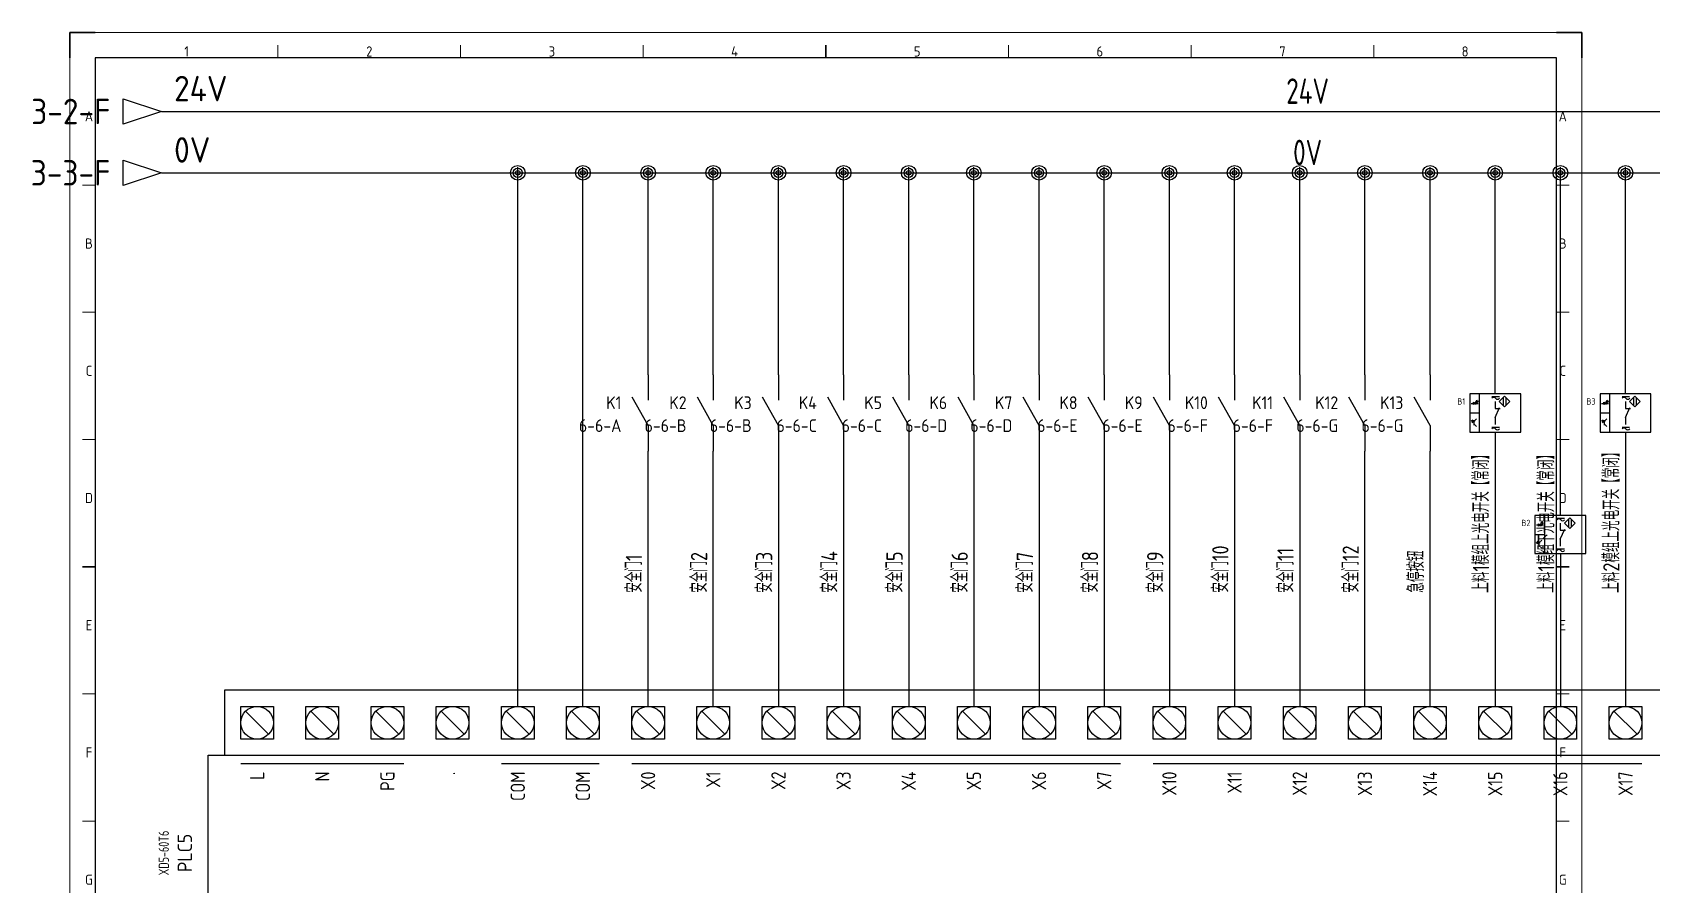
# Model space of a CAD drawing. Header units: millimetres. Extents: x 2022 to 2659, y 1263 to 1597.
# Drawn here: x 2021.9 to 2340, y 1430 to 1597.4 of the extents above; entities that cross this region are included whole.
import ezdxf
from ezdxf.enums import TextEntityAlignment as Align

# ---------------------------------------------------------------- set-up
doc = ezdxf.new("R2010")
doc.units = ezdxf.units.MM
for name, color, linetype in [('AE_BOR', 1, 'Continuous'), ('DESC', 150, 'Continuous'), ('SYMS', 7, 'Continuous'), ('TAGS', 150, 'Continuous'), ('TERMS', 123, 'Continuous'), ('WIRENO', 72, 'Continuous'), ('WIREREF_DEST', 52, 'Continuous'), ('WIRES', 7, 'Continuous'), ('XREF', 7, 'Continuous'), ('XREFCHILD', 134, 'Continuous')]:
    doc.layers.add(name, color=color, linetype=linetype)
doc.styles.add('ACGBTS', font='ISOCP.SHX')
doc.styles.add('WD_IEC', font='ISOCP2.shx', dxfattribs={"height": 4, "bigfont": 'gbcbig.shx'})

# ---------------------------------------------------------------- blocks, each defined once
blk = doc.blocks.new('Border')
for p, q in [((584, 410), (10, 410)), ((10, 410), (10, 10)), ((584, 10), (584, 410)), ((10, 10), (584, 10))]:
    blk.add_line(p, q)
at = {"layer": 'AE_BOR', "color": 1, "lineweight": 30}
for p, q in [((10, 420), (0, 420)), ((0, 420), (0, 410)), ((594, 420), (584, 420)), ((594, 410), (594, 420)), ((297, 410), (297, 415)), ((5, 210), (10, 210)), ((584, 210), (589, 210)), ((0, 0), (0, 10)), ((297, 5), (297, 10)), ((594, 0), (594, 10)), ((0, 0), (10, 0)), ((594, 0), (584, 0))]:
    blk.add_line(p, q, dxfattribs=at)
at = {"layer": 'AE_BOR', "color": 1, "lineweight": 15}
for p, q in [((0, 420), (594, 420)), ((0, 0), (0, 420)), ((594, 420), (594, 0)), ((81.75, 410), (81.75, 415)), ((153.5, 410), (153.5, 415)), ((225.25, 410), (225.25, 415)), ((368.75, 410), (368.75, 415)), ((440.5, 410), (440.5, 415)), ((512.25, 410), (512.25, 415)), ((10, 360), (5, 360)), ((589, 360), (584, 360)), ((10, 310), (5, 310)), ((589, 310), (584, 310)), ((10, 260), (5, 260)), ((589, 260), (584, 260)), ((10, 160), (5, 160)), ((589, 160), (584, 160)), ((10, 110), (5, 110)), ((589, 110), (584, 110)), ((10, 60), (5, 60)), ((589, 60), (584, 60)), ((81.75, 5), (81.75, 10)), ((153.5, 5), (153.5, 10)), ((225.25, 5), (225.25, 10)), ((368.75, 5), (368.75, 10)), ((440.5, 5), (440.5, 10)), ((512.25, 5), (512.25, 10)), ((594, 0), (0, 0))]:
    blk.add_line(p, q, dxfattribs=at)
at = {"layer": 'AE_BOR', "color": 1, "lineweight": 15, "style": 'ACGBTS'}
for s, p in [('1', (45.875, 412.5)), ('2', (117.625, 412.5)), ('3', (189.375, 412.5)), ('4', (261.125, 412.5)), ('5', (332.875, 412.5)), ('6', (404.625, 412.5)), ('7', (476.375, 412.5)), ('8', (548.125, 412.5)), ('A', (7.5, 387)), ('A', (586.5, 387)), ('B', (7.5, 337)), ('B', (586.5, 337)), ('C', (7.5, 287)), ('C', (586.5, 287)), ('D', (7.5, 237)), ('D', (586.5, 237)), ('E', (7.5, 187)), ('E', (586.5, 187)), ('F', (7.5, 137)), ('F', (586.5, 137)), ('G', (7.5, 87)), ('G', (586.5, 87)), ('H', (7.5, 37)), ('H', (586.5, 37)), ('1', (45.875, 7.5)), ('2', (117.625, 7.5)), ('3', (189.375, 7.5)), ('4', (261.125, 7.5)), ('5', (332.875, 7.5)), ('6', (404.625, 7.5)), ('7', (476.375, 7.5)), ('8', (548.125, 7.5))]:
    blk.add_text(s, height=4, dxfattribs=at).set_placement(p, align=Align.MIDDLE)
blk = doc.blocks.new('HA1D3')
blk.add_lwpolyline([(0, 0), (-3.75, -1.25), (-3.75, 1.25)], close=True)
at = {"style": 'WD_IEC'}
for tag, p, height, flags in [('WIRENO', (1.25, 1), 2.5, 8), ('X1TERM01', (0, 0), 0.32, 1)]:
    blk.add_attdef(tag, p, '', height=height, dxfattribs=dict(at, flags=flags))
at = {"style": 'WD_IEC', "flags": 1}
blk.add_attdef('SIGCODE', text='', height=1, dxfattribs=at).set_placement((-2.5, 1.8), align=Align.RIGHT)
at = {"style": 'WD_IEC'}
blk.add_attdef('XREF', text='', height=2.5, dxfattribs=at).set_placement((-5, 0), align=Align.MIDDLE_RIGHT)
blk.add_attdef('DESC1', text='', height=2.5, dxfattribs=at).set_placement((1.25, -1), align=Align.TOP_LEFT)
blk = doc.blocks.new('WD_WNH')
at = {"linetype": 'Continuous', "style": 'WD_IEC', "width": 0.8}
blk.add_attdef('WIRENO', text='', height=2.5, dxfattribs=at).set_placement((0, 0.75), align=Align.CENTER)
at = {"style": 'WD_IEC', "flags": 1}
for tag, p in [('W08USER', (0, 0.375)), ('W04USER', (0, 0.875)), ('W05USER', (0, 0.75)), ('W09USER', (0, 0.25)), ('W03USER', (0, 1)), ('W06USER', (0, 0.625)), ('W07USER', (0, 0.5)), ('W02USER', (0, 1.125)), ('W01USER', (0, 1.25)), ('W10USER', (0, 0.125))]:
    blk.add_attdef(tag, text='', height=0.08, dxfattribs=at).set_placement(p, align=Align.CENTER)
blk = doc.blocks.new('WDDOT')
for radius in [0.72, 0.449, 0.223]:
    blk.add_circle((0, 0), radius)
blk = doc.blocks.new('VCR21')
for p, q in [((0, 7.5), (0, 2.5)), ((0, -2.5), (-3.125, 3.125)), ((0, -2.5), (0, -7.5))]:
    blk.add_line(p, q)
at = {"style": 'WD_IEC'}
for tag, p in [('INST', (-5.25, 7.75)), ('LOC', (-5.25, 4.25)), ('TAG2', (-5.25, 0.75)), ('XREF', (-5.25, -3.75)), ('DESC1', (-5.25, -7.6)), ('DESC2', (-5.25, -11.1)), ('DESC3', (-5.25, -14.6))]:
    blk.add_attdef(tag, text='', height=2.5, dxfattribs=at).set_placement(p, align=Align.RIGHT)
blk.add_attdef('TERM01', text='', height=2, rotation=90, dxfattribs=at).set_placement((-1, 7.5), align=Align.RIGHT)
at = {"style": 'WD_IEC', "flags": 1}
for tag, p, height in [('X2TERM01', (0, 7.5), 0.32), ('X4LINK', (-2, 0), 0.32), ('X1LINK', (-0.5, 0), 0.32), ('CONTACT', (4, -3.5), 1), ('FAMILY', (4, -5), 1), ('COMMON', (5.25, -4.75), 1), ('X8TERM02', (0, -7.5), 0.32)]:
    blk.add_attdef(tag, p, '', height=height, dxfattribs=at)
at = {"style": 'WD_IEC'}
blk.add_attdef('TERM02', (-1, -7.5), '', height=2, rotation=90, dxfattribs=at)
blk = doc.blocks.new('VPE12B22')
for p, q in [((10, 7.5), (-10, 7.5)), ((-10, 7.5), (-10, -7.5)), ((-6.25, 7.5), (-6.25, -7.5)), ((-1.31, 6.44), (1.62, 6.44)), ((0, 7.5), (0, 12.5)), ((10, -7.5), (10, 7.5)), ((-10, 0), (-6.25, 0)), ((-9.44, 3.72), (-6.74, 3.72)), ((-8.54, 4.17), (-7.64, 3.72)), ((-8.54, 3.26), (-8.54, 4.17)), ((-7.64, 3.72), (-8.54, 3.26)), ((-7.42, 4.61), (-7.75, 4.27)), ((-7.64, 3.26), (-7.64, 4.17)), ((-7.08, 4.94), (-7.53, 4.72)), ((-7.53, 4.72), (-7.31, 4.5)), ((-7.08, 4.27), (-7.42, 3.94)), ((-7.31, 4.5), (-7.08, 4.94)), ((-6.75, 4.61), (-7.19, 4.38)), ((-7.19, 4.38), (-6.97, 4.16)), ((-6.97, 4.16), (-6.75, 4.61)), ((-0.02, 4.44), (-0.02, 1.69)), ((-0.02, -1.81), (1.73, 2.13)), ((-0.02, 1.69), (1.99, 1.69)), ((3.16, 6), (3.16, 2.87)), ((4.21, 6), (4.21, 2.87)), ((-9.07, -3.37), (-9.41, -3.03)), ((-8.96, -3.26), (-9.19, -3.48)), ((-9.19, -3.48), (-8.74, -3.7)), ((-8.74, -3.03), (-9.07, -2.7)), ((-8.74, -3.7), (-8.96, -3.26)), ((-8.63, -2.92), (-8.85, -3.14)), ((-8.85, -3.14), (-8.4, -3.37)), ((-8.4, -3.37), (-8.63, -2.92)), ((-8.41, -3.36), (-7.31, -2.27)), ((-8.41, -2.8), (-8.41, -4.77)), ((-8.18, -2.92), (-8.41, -3.36)), ((-8.41, -3.36), (-7.96, -3.14)), ((-8.41, -4.29), (-7.31, -5.38)), ((-1.31, -5.6), (1.62, -5.6)), ((-0.02, -1.81), (-0.02, -4.58)), ((-10, -7.5), (10, -7.5)), ((0, -7.5), (0, -12.5))]:
    blk.add_line(p, q)
blk.add_lwpolyline([(3.69, 6.53), (5.77, 4.44), (3.69, 2.35), (1.6, 4.44)], close=True)
for centre, start, end in [((-0.58, 5.19), 36.8699, 143.1301), ((0.89, 6.29), 216.8699, 323.1301), ((-0.58, -6.85), 36.8699, 143.1301), ((0.89, -5.74), 216.8699, 323.1301)]:
    blk.add_arc(centre, 0.923, start, end)
for points in [[(-7.53, 4.72), (-7.31, 4.5), (-7.08, 4.94)], [(-7.19, 4.38), (-6.97, 4.16), (-6.75, 4.61)], [(-8.96, -3.26), (-9.19, -3.48), (-8.74, -3.7)], [(-8.63, -2.92), (-8.85, -3.14), (-8.4, -3.37)], [(-7.96, -3.14), (-8.18, -2.92), (-8.41, -3.36)]]:
    blk.add_solid(points)
at = {"style": 'WD_IEC'}
for tag, height, p in [('INST', 2.7, (-11.75, 12.01)), ('LOC', 2.7, (-11.75, 8.01)), ('XREF', 2.5, (-11.75, -1.34)), ('TAG1', 2.5, (-11.75, 3.26)), ('DESC1', 2.7, (-11.75, -5.19)), ('DESC3', 2.7, (-11.75, -13.19)), ('DESC2', 2.7, (-11.75, -9.19))]:
    blk.add_attdef(tag, text='', height=height, dxfattribs=at).set_placement(p, align=Align.RIGHT)
at = {"style": 'WD_IEC', "flags": 1}
for tag, p, height in [('X2TERM01', (0, 12.5), 0.32), ('MFG', (10.82, 6.13), 1.5), ('X4LINK', (-10, 0), 0.32), ('X1LINK', (10, 0), 0.32), ('CAT', (10.82, 3.63), 1.5), ('ASSYCODE', (11, -4.57), 1), ('FAMILY', (11, -6.07), 1), ('X8TERM02', (0, -12.5), 0.32), ('CATDESC', (11, -7.57), 1)]:
    blk.add_attdef(tag, p, '', height=height, dxfattribs=at)
at = {"style": 'WD_IEC'}
blk.add_attdef('TERM01', text='', height=2, rotation=90, dxfattribs=at).set_placement((-1, 12.23), align=Align.RIGHT)
blk.add_attdef('TERM02', (-1, -12.96), '', height=2, rotation=90, dxfattribs=at)
blk = doc.blocks.new('PLCIO_XINJIE60T6')
for p, q in [((-344.22, 36.6), (-344.22, 20.6)), ((334.08, 36.6), (-344.22, 36.6)), ((-340.22, 24.6), (-340.22, 32.6)), ((-340.22, 32.6), (-332.22, 32.6)), ((-332.22, 32.6), (-332.22, 24.6)), ((-324.22, 24.6), (-324.22, 32.6)), ((-324.22, 32.6), (-316.22, 32.6)), ((-316.22, 32.6), (-316.22, 24.6)), ((-308.22, 24.6), (-308.22, 32.6)), ((-308.22, 32.6), (-300.22, 32.6)), ((-300.22, 32.6), (-300.22, 24.6)), ((-292.22, 24.6), (-292.22, 32.6)), ((-292.22, 24.6), (-292.22, 32.6)), ((-292.22, 32.6), (-284.22, 32.6)), ((-292.22, 32.6), (-284.22, 32.6)), ((-284.22, 32.6), (-284.22, 24.6)), ((-284.22, 32.6), (-284.22, 24.6)), ((-276.22, 24.6), (-276.22, 32.6)), ((-276.22, 32.6), (-268.22, 32.6)), ((-268.22, 32.6), (-268.22, 24.6)), ((-260.22, 24.6), (-260.22, 32.6)), ((-260.22, 32.6), (-252.22, 32.6)), ((-252.22, 32.6), (-252.22, 24.6)), ((-244.22, 24.6), (-244.22, 32.6)), ((-244.22, 32.6), (-236.22, 32.6)), ((-236.22, 32.6), (-236.22, 24.6)), ((-228.22, 24.6), (-228.22, 32.6)), ((-228.22, 32.6), (-220.22, 32.6)), ((-220.22, 32.6), (-220.22, 24.6)), ((-212.22, 24.6), (-212.22, 32.6)), ((-212.22, 32.6), (-204.22, 32.6)), ((-204.22, 32.6), (-204.22, 24.6)), ((-196.22, 24.6), (-196.22, 32.6)), ((-196.22, 32.6), (-188.22, 32.6)), ((-188.22, 32.6), (-188.22, 24.6)), ((-180.22, 24.6), (-180.22, 32.6)), ((-180.22, 32.6), (-172.22, 32.6)), ((-172.22, 32.6), (-172.22, 24.6)), ((-164.22, 24.6), (-164.22, 32.6)), ((-164.22, 32.6), (-156.22, 32.6)), ((-156.22, 32.6), (-156.22, 24.6)), ((-148.22, 24.6), (-148.22, 32.6)), ((-148.22, 32.6), (-140.22, 32.6)), ((-140.22, 32.6), (-140.22, 24.6)), ((-132.22, 24.6), (-132.22, 32.6)), ((-132.22, 32.6), (-124.22, 32.6)), ((-124.22, 32.6), (-124.22, 24.6)), ((-116.22, 24.6), (-116.22, 32.6)), ((-116.22, 32.6), (-108.22, 32.6)), ((-108.22, 32.6), (-108.22, 24.6)), ((-100.22, 24.6), (-100.22, 32.6)), ((-100.22, 32.6), (-92.22, 32.6)), ((-92.22, 32.6), (-92.22, 24.6)), ((-84.22, 24.6), (-84.22, 32.6)), ((-84.22, 32.6), (-76.22, 32.6)), ((-76.22, 32.6), (-76.22, 24.6)), ((-68.22, 24.6), (-68.22, 32.6)), ((-68.22, 32.6), (-60.22, 32.6)), ((-60.22, 32.6), (-60.22, 24.6)), ((-52.22, 24.6), (-52.22, 32.6)), ((-52.22, 32.6), (-44.22, 32.6)), ((-44.22, 32.6), (-44.22, 24.6)), ((-36.22, 24.6), (-36.22, 32.6)), ((-36.22, 32.6), (-28.22, 32.6)), ((-28.22, 32.6), (-28.22, 24.6)), ((-20.22, 24.6), (-20.22, 32.6)), ((-20.22, 32.6), (-12.22, 32.6)), ((-12.22, 32.6), (-12.22, 24.6)), ((-4.22, 24.6), (-4.22, 32.6)), ((-4.22, 32.6), (3.78, 32.6)), ((3.78, 32.6), (3.78, 24.6)), ((-339.05, 31.43), (-333.39, 25.77)), ((-323.05, 31.43), (-317.39, 25.77)), ((-307.05, 31.43), (-301.39, 25.77)), ((-291.05, 31.43), (-285.39, 25.77)), ((-275.05, 31.43), (-269.39, 25.77)), ((-259.05, 31.43), (-253.39, 25.77)), ((-243.05, 31.43), (-237.39, 25.77)), ((-227.05, 31.43), (-221.39, 25.77)), ((-211.05, 31.43), (-205.39, 25.77)), ((-195.05, 31.43), (-189.39, 25.77)), ((-179.05, 31.43), (-173.39, 25.77)), ((-163.05, 31.43), (-157.39, 25.77)), ((-147.05, 31.43), (-141.39, 25.77)), ((-131.05, 31.43), (-125.39, 25.77)), ((-115.05, 31.43), (-109.39, 25.77)), ((-99.05, 31.43), (-93.39, 25.77)), ((-83.05, 31.43), (-77.39, 25.77)), ((-67.05, 31.43), (-61.39, 25.77)), ((-51.05, 31.43), (-45.39, 25.77)), ((-35.05, 31.43), (-29.39, 25.77)), ((-19.05, 31.43), (-13.39, 25.77)), ((-3.05, 31.43), (2.61, 25.77)), ((-332.22, 24.6), (-340.22, 24.6)), ((-316.22, 24.6), (-324.22, 24.6)), ((-300.22, 24.6), (-308.22, 24.6)), ((-284.22, 24.6), (-292.22, 24.6)), ((-284.22, 24.6), (-292.22, 24.6)), ((-268.22, 24.6), (-276.22, 24.6)), ((-252.22, 24.6), (-260.22, 24.6)), ((-236.22, 24.6), (-244.22, 24.6)), ((-220.22, 24.6), (-228.22, 24.6)), ((-204.22, 24.6), (-212.22, 24.6)), ((-188.22, 24.6), (-196.22, 24.6)), ((-172.22, 24.6), (-180.22, 24.6)), ((-156.22, 24.6), (-164.22, 24.6)), ((-140.22, 24.6), (-148.22, 24.6)), ((-124.22, 24.6), (-132.22, 24.6)), ((-108.22, 24.6), (-116.22, 24.6)), ((-92.22, 24.6), (-100.22, 24.6)), ((-76.22, 24.6), (-84.22, 24.6)), ((-60.22, 24.6), (-68.22, 24.6)), ((-44.22, 24.6), (-52.22, 24.6)), ((-28.22, 24.6), (-36.22, 24.6)), ((-12.22, 24.6), (-20.22, 24.6)), ((3.78, 24.6), (-4.22, 24.6)), ((-348.22, -27.4), (-348.22, 20.6)), ((-348.22, 20.6), (338.08, 20.6)), ((-340.22, 18.6), (-300.22, 18.6)), ((-276.22, 18.6), (-252.22, 18.6)), ((-244.22, 18.6), (-124.22, 18.6)), ((-116.22, 18.6), (3.78, 18.6)), ((-112.22, 18.6), (-80.22, 18.6))]:
    blk.add_line(p, q)
for centre in [(-336.22, 28.6), (-320.22, 28.6), (-304.22, 28.6), (-288.22, 28.6), (-272.22, 28.6), (-256.22, 28.6), (-240.22, 28.6), (-224.22, 28.6), (-208.22, 28.6), (-192.22, 28.6), (-176.22, 28.6), (-160.22, 28.6), (-144.22, 28.6), (-128.22, 28.6), (-112.22, 28.6), (-96.22, 28.6), (-80.22, 28.6), (-64.22, 28.6), (-48.22, 28.6), (-32.22, 28.6), (-16.22, 28.6), (-0.22, 28.6)]:
    blk.add_circle(centre, 4)
at = {"style": 'WD_IEC'}
for tag, p, width in [('DESCA47', (-241.71, 60.53), 0.9), ('DESCB47', (-234.72, 60.53), 0.9), ('DESCA48', (-225.71, 60.53), 0.9), ('DESCB48', (-218.72, 60.53), 0.9), ('DESCA49', (-209.71, 60.53), 0.9), ('DESCB49', (-202.72, 60.53), 0.9), ('DESCA50', (-193.71, 60.53), 0.9), ('DESCB50', (-186.72, 60.53), 0.9), ('DESCA51', (-177.71, 60.53), 0.9), ('DESCB51', (-170.72, 60.53), 0.9), ('DESCA52', (-161.71, 60.53), 0.9), ('DESCB52', (-154.72, 60.53), 0.9), ('DESCA53', (-145.71, 60.53), 0.9), ('DESCB53', (-138.72, 60.53), 0.9), ('DESCA54', (-129.71, 60.53), 0.9), ('DESCB54', (-122.72, 60.53), 0.9), ('DESCA55', (-113.71, 60.53), 0.9), ('DESCB55', (-106.72, 60.53), 0.9), ('DESCA56', (-97.71, 60.53), 0.9), ('DESCB56', (-90.72, 60.53), 0.9), ('DESCA57', (-81.71, 60.53), 0.9), ('DESCB57', (-74.72, 60.53), 0.9), ('DESCA58', (-65.71, 60.53), 0.9), ('DESCB58', (-58.72, 60.53), 0.9), ('DESCA59', (-49.71, 60.53), 0.9), ('DESCB59', (-42.72, 60.53), 0.9), ('DESCA60', (-33.71, 60.53), 0.9), ('DESCB60', (-26.72, 60.53), 0.9), ('DESCA61', (-17.71, 60.53), 0.9), ('DESCB61', (-10.72, 60.53), 0.9), ('DESCA62', (-1.71, 60.53), 0.9), ('DESCB62', (5.28, 60.53), 0.9), ('DESCA63', (14.29, 60.53), 0.9), ('DESCB63', (21.28, 60.53), 0.9), ('DESCA64', (30.29, 60.53), 0.9), ('DESCB64', (37.28, 60.53), 0.9), ('DESCA65', (46.29, 60.53), 0.9), ('DESCB65', (53.28, 60.53), 0.9), ('DESCA66', (62.29, 60.53), 0.9), ('DESCB66', (69.28, 60.53), 0.9), ('DESCA67', (78.29, 60.53), 0.9), ('DESCB67', (85.28, 60.53), 0.9), ('DESCA68', (94.29, 60.53), 0.9), ('DESCB68', (101.28, 60.53), 0.9), ('DESCA69', (110.29, 60.53), 0.9), ('DESCB69', (117.28, 60.53), 0.9), ('DESCA70', (126.29, 60.53), 0.9), ('DESCB70', (133.28, 60.53), 0.9), ('DESCA71', (142.29, 60.53), 0.9), ('DESCB71', (149.28, 60.53), 0.9), ('DESCA72', (158.29, 60.53), 0.9), ('DESCB72', (165.28, 60.53), 0.9), ('DESCA73', (174.29, 60.53), 0.9), ('DESCB73', (181.28, 60.53), 0.9), ('DESCA74', (190.29, 60.53), 0.9), ('DESCB74', (197.28, 60.53), 0.9), ('DESCA75', (206.29, 60.53), 0.9), ('DESCB75', (213.28, 60.53), 0.9), ('DESCA76', (222.29, 60.53), 0.9), ('DESCB76', (229.28, 60.53), 0.9), ('DESCA77', (238.29, 60.53), 0.9), ('DESCB77', (245.28, 60.53), 0.9), ('DESCA78', (254.29, 60.53), 0.9), ('DESCB78', (261.28, 60.53), 0.9), ('DESCA79', (270.29, 60.53), 0.9), ('DESCB79', (277.28, 60.53), 0.9), ('DESCA80', (286.29, 60.53), 0.9), ('DESCB80', (293.28, 60.53), 0.9), ('DESCA81', (302.29, 60.53), 0.9), ('DESCB81', (309.28, 60.53), 0.9), ('DESCA82', (318.29, 60.53), 0.9), ('DESCB82', (325.28, 60.53), 0.9), ('WDTAGALT', (-386.22, -15.4), 0.8)]:
    blk.add_attdef(tag, p, '', height=4, rotation=90, dxfattribs=dict(at, width=width))
at = {"style": 'WD_IEC', "width": 0.9}
for tag, p in [('TERM41', (-334.22, 33.83)), ('TERM42', (-318.22, 33.83)), ('TERM43', (-302.22, 33.83)), ('TERM44', (-286.22, 33.83)), ('TERM45', (-270.22, 33.83)), ('TERM46', (-254.22, 33.83)), ('TERM47', (-238.22, 33.83)), ('TERM48', (-222.22, 33.83)), ('TERM49', (-206.22, 33.83)), ('TERM50', (-190.22, 33.83)), ('TERM51', (-174.22, 33.83)), ('TERM52', (-158.22, 33.83)), ('TERM53', (-142.22, 33.83)), ('TERM54', (-126.22, 33.83)), ('TERM55', (-110.22, 33.83)), ('TERM56', (-94.22, 33.83)), ('TERM57', (-78.22, 33.83)), ('TERM58', (-62.22, 33.83)), ('TERM59', (-46.22, 33.83)), ('TERM60', (-30.22, 33.83)), ('TERM61', (-14.22, 33.83)), ('TERM62', (1.78, 33.83)), ('TERM63', (17.78, 33.83)), ('TERM64', (33.78, 33.83)), ('TERM65', (49.78, 33.83)), ('TERM66', (65.78, 33.83)), ('TERM67', (81.78, 33.83)), ('TERM68', (97.78, 33.83)), ('TERM69', (113.78, 33.83)), ('TERM70', (129.78, 33.83)), ('TERM71', (145.78, 33.83)), ('TERM72', (161.78, 33.83)), ('TERM73', (177.78, 33.83)), ('TERM74', (193.78, 33.83)), ('TERM75', (209.78, 33.83)), ('TERM76', (225.78, 33.83)), ('TERM77', (241.78, 33.83)), ('TERM78', (257.78, 33.83)), ('TERM79', (273.78, 33.83)), ('TERM80', (289.78, 33.83)), ('TERM81', (305.78, 33.83)), ('TERM82', (321.78, 33.83))]:
    blk.add_attdef(tag, text='', height=2.5, rotation=90, dxfattribs=at).set_placement(p, align=Align.TOP_LEFT)
at = {"style": 'WD_IEC', "flags": 1}
for tag, p in [('X2TERM41', (-336.22, 32.6)), ('X2TERM42', (-320.22, 32.6)), ('X2TERM43', (-304.22, 32.6)), ('X2TERM44', (-288.22, 32.6)), ('X2TERM45', (-272.22, 32.6)), ('X2TERM46', (-256.22, 32.6)), ('X2TERM47', (-240.22, 32.6)), ('X2TERM48', (-224.22, 32.6)), ('X2TERM49', (-208.22, 32.6)), ('X2TERM50', (-192.22, 32.6)), ('X2TERM51', (-176.22, 32.6)), ('X2TERM52', (-160.22, 32.6)), ('X2TERM53', (-144.22, 32.6)), ('X2TERM54', (-128.22, 32.6)), ('X2TERM55', (-112.22, 32.6)), ('X2TERM56', (-96.22, 32.6)), ('X2TERM57', (-80.22, 32.6)), ('X2TERM58', (-64.22, 32.6)), ('X2TERM59', (-48.22, 32.6)), ('X2TERM60', (-32.22, 32.6)), ('X2TERM61', (-16.22, 32.6)), ('X2TERM62', (-0.22, 32.6)), ('X2TERM63', (15.78, 32.6)), ('X2TERM64', (31.78, 32.6)), ('X2TERM65', (47.78, 32.6)), ('X2TERM66', (63.78, 32.6)), ('X2TERM67', (79.78, 32.6)), ('X2TERM68', (95.78, 32.6)), ('X2TERM69', (111.78, 32.6)), ('X2TERM70', (127.78, 32.6)), ('X2TERM71', (143.78, 32.6)), ('X2TERM72', (159.78, 32.6)), ('X2TERM73', (175.78, 32.6)), ('X2TERM74', (191.78, 32.6)), ('X2TERM75', (207.78, 32.6)), ('X2TERM76', (223.78, 32.6)), ('X2TERM77', (239.78, 32.6)), ('X2TERM78', (255.78, 32.6)), ('X2TERM79', (271.78, 32.6)), ('X2TERM80', (287.78, 32.6)), ('X2TERM81', (303.78, 32.6)), ('X2TERM82', (319.78, 32.6)), ('X8TERM01', (-336.22, -39.4)), ('X8TERM02', (-320.22, -39.4)), ('X8TERM03', (-304.22, -39.4)), ('X8TERM04', (-288.22, -39.4)), ('X8TERM05', (-272.22, -39.4)), ('X8TERM06', (-256.22, -39.4)), ('X8TERM07', (-240.22, -39.4)), ('X8TERM08', (-224.22, -39.4)), ('X8TERM09', (-208.22, -39.4)), ('X8TERM10', (-192.22, -39.4)), ('X8TERM11', (-176.22, -39.4)), ('X8TERM12', (-160.22, -39.4)), ('X8TERM13', (-144.22, -39.4)), ('X8TERM14', (-128.22, -39.4)), ('X8TERM15', (-112.22, -39.4)), ('X8TERM16', (-96.22, -39.4)), ('X8TERM17', (-80.22, -39.4)), ('X8TERM18', (-64.22, -39.4)), ('X8TERM19', (-48.22, -39.4)), ('X8TERM20', (-32.22, -39.4)), ('X8TERM21', (-16.22, -39.4)), ('X8TERM22', (-0.22, -39.4)), ('X8TERM23', (15.78, -39.4)), ('X8TERM24', (31.78, -39.4)), ('X8TERM25', (47.78, -39.4)), ('X8TERM26', (63.78, -39.4)), ('X8TERM27', (79.78, -39.4)), ('X8TERM28', (95.78, -39.4)), ('X8TERM29', (111.78, -39.4)), ('X8TERM30', (127.78, -39.4)), ('X8TERM31', (143.78, -39.4)), ('X8TERM32', (159.78, -39.4)), ('X8TERM33', (175.78, -39.4)), ('X8TERM34', (191.78, -39.4)), ('X8TERM35', (207.78, -39.4)), ('X8TERM36', (223.78, -39.4)), ('X8TERM37', (239.78, -39.4)), ('X8TERM38', (255.78, -39.4)), ('X8TERM39', (271.78, -39.4)), ('X8TERM40', (287.78, -39.4)), ('X8TERM41', (303.78, -39.4)), ('X8TERM42', (319.78, -39.4))]:
    blk.add_attdef(tag, p, '', height=0.35, rotation=90, dxfattribs=at)
at = {"style": 'WD_IEC', "width": 0.9}
for tag, p in [('TERMDESC41', (-336.22, 16.6)), ('TERMDESC42', (-320.22, 16.6)), ('TERMDESC43', (-304.22, 16.6)), ('TERMDESC44', (-288.22, 16.6)), ('TERMDESC45', (-272.22, 16.6)), ('TERMDESC46', (-256.22, 16.6)), ('TAGA47', (-240.22, 16.6)), ('TAGA48', (-224.22, 16.6)), ('TAGA49', (-208.22, 16.6)), ('TAGA50', (-192.22, 16.6)), ('TAGA51', (-176.22, 16.6)), ('TAGA52', (-160.22, 16.6)), ('TAGA53', (-144.22, 16.6)), ('TAGA54', (-128.22, 16.6)), ('TAGA55', (-112.22, 16.6)), ('TAGA56', (-96.22, 16.6)), ('TAGA57', (-80.22, 16.6)), ('TAGA58', (-64.22, 16.6)), ('TAGA59', (-48.22, 16.6)), ('TAGA60', (-32.22, 16.6)), ('TAGA61', (-16.22, 16.6)), ('TAGA62', (-0.22, 16.6)), ('TAGA63', (15.78, 16.6)), ('TAGA64', (31.78, 16.6)), ('TAGA65', (47.78, 16.6)), ('TAGA66', (63.78, 16.6)), ('TAGA67', (79.78, 16.6)), ('TAGA68', (95.78, 16.6)), ('TAGA69', (111.78, 16.6)), ('TAGA70', (127.78, 16.6)), ('TAGA71', (143.78, 16.6)), ('TAGA72', (159.78, 16.6)), ('TAGA73', (175.78, 16.6)), ('TAGA74', (191.78, 16.6)), ('TAGA75', (207.78, 16.6)), ('TAGA76', (223.78, 16.6)), ('TAGA77', (239.78, 16.6)), ('TAGA78', (255.78, 16.6)), ('TAGA79', (271.78, 16.6)), ('TAGA80', (287.78, 16.6)), ('TAGA81', (303.78, 16.6)), ('TAGA82', (319.78, 16.6))]:
    blk.add_attdef(tag, text='', height=3.5, rotation=90, dxfattribs=at).set_placement(p, align=Align.MIDDLE_RIGHT)
at = {"linetype": 'Continuous', "style": 'WD_IEC', "flags": 9}
for tag, p in [('ASSYCODE', (-375.21, 3.96)), ('FAMILY', (-374.43, 3.99))]:
    blk.add_attdef(tag, text='', height=0.32, rotation=90, dxfattribs=at).set_placement(p, align=Align.CENTER)
at = {"style": 'WD_IEC'}
for tag, p in [('LINE1', (-366.93, -3.4)), ('LINE2', (-361.93, -3.4)), ('TAG1', (-352.22, -3.4))]:
    blk.add_attdef(tag, text='', height=3.5, rotation=90, dxfattribs=at).set_placement(p, align=Align.CENTER)
for tag, width, p in [('INST', 0.8, (-382.38, -3.4)), ('LOC', 0.8, (-378.94, -3.4)), ('MFG', 0.8, (-374.93, -3.4)), ('CAT', 0.9, (-371.43, -3.4)), ('DESC', 0.8, (-357.88, -3.4))]:
    blk.add_attdef(tag, text='', height=2.5, rotation=90, dxfattribs=dict(at, width=width)).set_placement(p, align=Align.CENTER)
at = {"style": 'WD_IEC', "width": 0.9}
for tag, p in [('TERMDESC01', (-336.22, -22.84)), ('TERMDESC02', (-320.22, -22.84)), ('TERMDESC03', (-304.22, -22.84)), ('TERMDESC04', (-288.22, -22.84)), ('TERMDESC05', (-272.22, -22.84)), ('TERMDESC06', (-256.22, -22.84)), ('TERMDESC07', (-240.22, -22.84)), ('TERMDESC08', (-224.22, -22.84)), ('TERMDESC09', (-208.22, -22.84)), ('TERMDESC11', (-176.22, -22.84)), ('TERMDESC13', (-144.22, -22.84)), ('TERMDESC15', (-112.22, -22.84)), ('TERMDESC17', (-80.22, -22.84)), ('TERMDESC20', (-32.22, -22.84)), ('TERMDESC23', (15.78, -22.84)), ('TERMDESC28', (95.78, -22.84)), ('TERMDESC33', (175.78, -22.84)), ('TERMDESC38', (255.78, -22.84)), ('TAGA10', (-192.22, -22.84)), ('TAGA12', (-160.22, -22.84)), ('TAGA14', (-128.22, -22.84)), ('TAGA16', (-96.22, -22.84)), ('TAGA18', (-64.22, -22.84)), ('TAGA19', (-48.22, -22.84)), ('TAGA21', (-16.22, -22.84)), ('TAGA22', (-0.22, -22.84)), ('TAGA24', (31.78, -22.84)), ('TAGA25', (47.78, -22.84)), ('TAGA26', (63.78, -22.84)), ('TAGA27', (79.78, -22.84)), ('TAGA29', (111.78, -22.84)), ('TAGA30', (127.78, -22.84)), ('TAGA31', (143.78, -22.84)), ('TAGA32', (159.78, -22.84)), ('TAGA34', (191.78, -22.84)), ('TAGA35', (207.78, -22.84)), ('TAGA36', (223.78, -22.84)), ('TAGA37', (239.78, -22.84)), ('TAGA39', (271.78, -22.84)), ('TAGA40', (287.78, -22.84)), ('TAGA41', (303.78, -22.84)), ('TAGA42', (319.78, -22.84))]:
    blk.add_attdef(tag, text='', height=3.5, rotation=90, dxfattribs=at).set_placement(p, align=Align.MIDDLE_LEFT)
for tag, p in [('TERM01', (-334.22, -40.31)), ('TERM02', (-318.22, -40.44)), ('TERM03', (-302.22, -40.44)), ('TERM04', (-286.22, -40.44)), ('TERM05', (-270.22, -40.44)), ('TERM06', (-254.22, -40.44)), ('TERM07', (-238.22, -40.44)), ('TERM08', (-222.22, -40.44)), ('TERM09', (-206.22, -40.44)), ('TERM10', (-190.22, -40.44)), ('TERM11', (-174.22, -40.44)), ('TERM12', (-158.22, -40.44)), ('TERM13', (-142.22, -40.44)), ('TERM14', (-126.22, -40.44)), ('TERM15', (-110.22, -40.44)), ('TERM16', (-94.22, -40.44)), ('TERM17', (-78.22, -40.44)), ('TERM18', (-62.22, -40.44)), ('TERM19', (-46.22, -40.44)), ('TERM20', (-30.22, -40.44)), ('TERM21', (-14.22, -40.44)), ('TERM22', (1.78, -40.44)), ('TERM23', (17.78, -40.44)), ('TERM24', (33.78, -40.44)), ('TERM25', (49.78, -40.44)), ('TERM26', (65.78, -40.44)), ('TERM27', (81.78, -40.44)), ('TERM28', (97.78, -40.44)), ('TERM29', (113.78, -40.44)), ('TERM30', (129.78, -40.44)), ('TERM31', (145.78, -40.44)), ('TERM32', (161.78, -40.44)), ('TERM33', (177.78, -40.44)), ('TERM34', (193.78, -40.44)), ('TERM35', (209.78, -40.44)), ('TERM36', (225.78, -40.44)), ('TERM37', (241.78, -40.44)), ('TERM38', (257.78, -40.44)), ('TERM39', (273.78, -40.44)), ('TERM40', (289.78, -40.44)), ('TERM41', (305.78, -40.44)), ('TERM42', (321.78, -40.44))]:
    blk.add_attdef(tag, text='', height=2.5, rotation=90, dxfattribs=at).set_placement(p, align=Align.TOP_RIGHT)
for tag, p in [('DESCA10', (-193.71, -67.47)), ('DESCB10', (-186.72, -67.47)), ('DESCA12', (-161.71, -67.47)), ('DESCB12', (-154.72, -67.47)), ('DESCA14', (-129.71, -67.47)), ('DESCB14', (-122.72, -67.47)), ('DESCA16', (-97.71, -67.47)), ('DESCB16', (-90.72, -67.47)), ('DESCA18', (-65.71, -67.47)), ('DESCB18', (-58.72, -67.47)), ('DESCA19', (-49.71, -67.47)), ('DESCB19', (-42.72, -67.47)), ('DESCA21', (-17.71, -67.47)), ('DESCB21', (-10.72, -67.47)), ('DESCA22', (-1.71, -67.47)), ('DESCB22', (5.28, -67.47)), ('DESCA24', (30.29, -67.47)), ('DESCB24', (37.28, -67.47)), ('DESCA25', (46.29, -67.47)), ('DESCB25', (53.28, -67.47)), ('DESCA26', (62.29, -67.47)), ('DESCB26', (69.28, -67.47)), ('DESCA27', (78.29, -67.47)), ('DESCB27', (85.28, -67.47)), ('DESCA29', (110.29, -67.47)), ('DESCB29', (117.28, -67.47)), ('DESCA30', (126.29, -67.47)), ('DESCB30', (133.28, -67.47)), ('DESCA31', (142.29, -67.47)), ('DESCB31', (149.28, -67.47)), ('DESCA32', (158.29, -67.47)), ('DESCB32', (165.28, -67.47)), ('DESCA34', (190.29, -67.47)), ('DESCB34', (197.28, -67.47)), ('DESCA35', (206.29, -67.47)), ('DESCB35', (213.28, -67.47)), ('DESCA36', (222.29, -67.47)), ('DESCB36', (229.28, -67.47)), ('DESCA37', (238.29, -67.47)), ('DESCB37', (245.28, -67.47)), ('DESCA39', (270.29, -67.47)), ('DESCB39', (277.28, -67.47)), ('DESCA40', (286.29, -67.47)), ('DESCB40', (293.28, -67.47)), ('DESCA41', (302.29, -67.47)), ('DESCB41', (309.28, -67.47)), ('DESCA42', (318.29, -67.47)), ('DESCB42', (325.28, -67.47))]:
    blk.add_attdef(tag, text='', height=4, rotation=90, dxfattribs=at).set_placement(p, align=Align.RIGHT)

msp = doc.modelspace()

# ---------------------------------------------------------------- linework, layer by layer
at = {"layer": 'WIRES'}
for p, q in [((2047.26, 1581.87), (2617.86, 1581.87)), ((2047.26, 1569.82), (2617.86, 1569.82)), ((2117.27, 1464.97), (2117.27, 1570.95)), ((2130.07, 1464.97), (2130.07, 1570.95)), ((2142.87, 1530.14), (2142.87, 1570.95)), ((2155.67, 1530.14), (2155.67, 1570.95)), ((2168.47, 1530.14), (2168.47, 1570.95)), ((2181.27, 1530.14), (2181.27, 1570.95)), ((2194.07, 1530.14), (2194.07, 1570.95)), ((2206.87, 1530.14), (2206.87, 1570.95)), ((2219.67, 1530.14), (2219.67, 1570.95)), ((2232.47, 1530.14), (2232.47, 1570.95)), ((2245.27, 1530.14), (2245.27, 1570.95)), ((2258.07, 1530.14), (2258.07, 1570.95)), ((2270.87, 1530.14), (2270.87, 1570.95)), ((2283.67, 1530.14), (2283.67, 1570.95)), ((2296.47, 1530.14), (2296.47, 1570.95)), ((2309.27, 1528.89), (2309.27, 1570.95)), ((2322.07, 1505.01), (2322.07, 1570.95)), ((2334.87, 1528.89), (2334.87, 1570.95)), ((2142.87, 1464.97), (2142.87, 1515.14)), ((2155.67, 1464.97), (2155.67, 1515.14)), ((2168.47, 1515.14), (2168.47, 1464.97)), ((2181.27, 1515.14), (2181.27, 1464.97)), ((2194.07, 1515.14), (2194.07, 1464.97)), ((2206.87, 1515.14), (2206.87, 1464.97)), ((2219.67, 1515.14), (2219.67, 1464.97)), ((2232.47, 1515.14), (2232.47, 1464.97)), ((2245.27, 1515.14), (2245.27, 1464.97)), ((2258.07, 1515.14), (2258.07, 1464.97)), ((2270.87, 1515.14), (2270.87, 1464.97)), ((2283.67, 1464.97), (2283.67, 1515.14)), ((2296.47, 1464.97), (2296.47, 1515.14)), ((2309.27, 1516.39), (2309.27, 1464.97)), ((2334.87, 1516.39), (2334.87, 1464.97)), ((2322.07, 1492.51), (2322.07, 1464.97))]:
    msp.add_line(p, q, dxfattribs=at)

# ---------------------------------------------------------------- block references
at = {"layer": 'AE_BOR', "xscale": 0.5, "yscale": 0.5, "zscale": 0.5}
msp.add_blockref('Border', (2029.29, 1387.42), dxfattribs=at)
at = {"layer": 'SYMS'}
ref = msp.add_blockref('HA1D3', (2047.26, 1581.87), dxfattribs=dict(at, xscale=2, yscale=2, zscale=2))
ref.add_attrib('XREF', '3-2-F', dxfattribs={"layer": 'XREF', "height": 5, "style": 'WD_IEC'}).set_placement((2037.26, 1581.87), align=Align.MIDDLE_RIGHT)
ref.add_attrib('WIRENO', '24V', (2049.76, 1583.87), dxfattribs={"layer": 'WIREREF_DEST', "height": 5, "style": 'WD_IEC', "flags": 8})
ref = msp.add_blockref('HA1D3', (2047.26, 1569.82), dxfattribs=dict(at, xscale=2, yscale=2, zscale=2))
ref.add_attrib('XREF', '3-3-F', dxfattribs={"layer": 'XREF', "height": 5, "style": 'WD_IEC'}).set_placement((2037.26, 1569.82), align=Align.MIDDLE_RIGHT)
ref.add_attrib('WIRENO', '0V', (2049.76, 1571.82), dxfattribs={"layer": 'WIREREF_DEST', "height": 5, "style": 'WD_IEC', "flags": 8})
at = {"layer": 'SYMS', "xscale": 2, "yscale": 2, "zscale": 2}
for p in [(2117.27, 1569.82), (2130.07, 1569.82), (2142.87, 1569.82), (2155.67, 1569.82), (2168.47, 1569.82), (2181.27, 1569.82), (2194.07, 1569.82), (2206.87, 1569.82), (2219.67, 1569.82), (2232.47, 1569.82), (2245.27, 1569.82), (2258.07, 1569.82), (2270.87, 1569.82), (2283.67, 1569.82), (2296.47, 1569.82), (2309.27, 1569.82), (2322.07, 1569.82), (2334.87, 1569.82)]:
    msp.add_blockref('WDDOT', p, dxfattribs=at)
at = {"layer": 'SYMS'}
ref = msp.add_blockref('VCR21', (2142.87, 1522.64), dxfattribs=at)
ref.add_attrib('XREF', '6-6-A', dxfattribs={"layer": 'XREFCHILD', "height": 2.5, "style": 'WD_IEC'}).set_placement((2137.62, 1518.89), align=Align.RIGHT)
ref.add_attrib('TAG2', 'K1', dxfattribs={"layer": 'TAGS', "height": 2.5, "style": 'WD_IEC'}).set_placement((2137.62, 1523.39), align=Align.RIGHT)
ref = msp.add_blockref('VCR21', (2155.67, 1522.64), dxfattribs=at)
ref.add_attrib('XREF', '6-6-B', dxfattribs={"layer": 'XREFCHILD', "height": 2.5, "style": 'WD_IEC'}).set_placement((2150.42, 1518.89), align=Align.RIGHT)
ref.add_attrib('TAG2', 'K2', dxfattribs={"layer": 'TAGS', "height": 2.5, "style": 'WD_IEC'}).set_placement((2150.42, 1523.39), align=Align.RIGHT)
ref = msp.add_blockref('VCR21', (2168.47, 1522.64), dxfattribs=at)
ref.add_attrib('XREF', '6-6-B', dxfattribs={"layer": 'XREFCHILD', "height": 2.5, "style": 'WD_IEC'}).set_placement((2163.22, 1518.89), align=Align.RIGHT)
ref.add_attrib('TAG2', 'K3', dxfattribs={"layer": 'TAGS', "height": 2.5, "style": 'WD_IEC'}).set_placement((2163.22, 1523.39), align=Align.RIGHT)
ref = msp.add_blockref('VCR21', (2181.27, 1522.64), dxfattribs=at)
ref.add_attrib('XREF', '6-6-C', dxfattribs={"layer": 'XREFCHILD', "height": 2.5, "style": 'WD_IEC'}).set_placement((2176.02, 1518.89), align=Align.RIGHT)
ref.add_attrib('TAG2', 'K4', dxfattribs={"layer": 'TAGS', "height": 2.5, "style": 'WD_IEC'}).set_placement((2176.02, 1523.39), align=Align.RIGHT)
ref = msp.add_blockref('VCR21', (2194.07, 1522.64), dxfattribs=at)
ref.add_attrib('XREF', '6-6-C', dxfattribs={"layer": 'XREFCHILD', "height": 2.5, "style": 'WD_IEC'}).set_placement((2188.82, 1518.89), align=Align.RIGHT)
ref.add_attrib('TAG2', 'K5', dxfattribs={"layer": 'TAGS', "height": 2.5, "style": 'WD_IEC'}).set_placement((2188.82, 1523.39), align=Align.RIGHT)
ref = msp.add_blockref('VCR21', (2206.87, 1522.64), dxfattribs=at)
ref.add_attrib('XREF', '6-6-D', dxfattribs={"layer": 'XREFCHILD', "height": 2.5, "style": 'WD_IEC'}).set_placement((2201.62, 1518.89), align=Align.RIGHT)
ref.add_attrib('TAG2', 'K6', dxfattribs={"layer": 'TAGS', "height": 2.5, "style": 'WD_IEC'}).set_placement((2201.62, 1523.39), align=Align.RIGHT)
ref = msp.add_blockref('VCR21', (2219.67, 1522.64), dxfattribs=at)
ref.add_attrib('XREF', '6-6-D', dxfattribs={"layer": 'XREFCHILD', "height": 2.5, "style": 'WD_IEC'}).set_placement((2214.42, 1518.89), align=Align.RIGHT)
ref.add_attrib('TAG2', 'K7', dxfattribs={"layer": 'TAGS', "height": 2.5, "style": 'WD_IEC'}).set_placement((2214.42, 1523.39), align=Align.RIGHT)
ref = msp.add_blockref('VCR21', (2232.47, 1522.64), dxfattribs=at)
ref.add_attrib('XREF', '6-6-E', dxfattribs={"layer": 'XREFCHILD', "height": 2.5, "style": 'WD_IEC'}).set_placement((2227.22, 1518.89), align=Align.RIGHT)
ref.add_attrib('TAG2', 'K8', dxfattribs={"layer": 'TAGS', "height": 2.5, "style": 'WD_IEC'}).set_placement((2227.22, 1523.39), align=Align.RIGHT)
ref = msp.add_blockref('VCR21', (2245.27, 1522.64), dxfattribs=at)
ref.add_attrib('XREF', '6-6-E', dxfattribs={"layer": 'XREFCHILD', "height": 2.5, "style": 'WD_IEC'}).set_placement((2240.02, 1518.89), align=Align.RIGHT)
ref.add_attrib('TAG2', 'K9', dxfattribs={"layer": 'TAGS', "height": 2.5, "style": 'WD_IEC'}).set_placement((2240.02, 1523.39), align=Align.RIGHT)
ref = msp.add_blockref('VCR21', (2258.07, 1522.64), dxfattribs=at)
ref.add_attrib('XREF', '6-6-F', dxfattribs={"layer": 'XREFCHILD', "height": 2.5, "style": 'WD_IEC'}).set_placement((2252.82, 1518.89), align=Align.RIGHT)
ref.add_attrib('TAG2', 'K10', dxfattribs={"layer": 'TAGS', "height": 2.5, "style": 'WD_IEC'}).set_placement((2252.82, 1523.39), align=Align.RIGHT)
ref = msp.add_blockref('VCR21', (2270.87, 1522.64), dxfattribs=at)
ref.add_attrib('XREF', '6-6-F', dxfattribs={"layer": 'XREFCHILD', "height": 2.5, "style": 'WD_IEC'}).set_placement((2265.62, 1518.89), align=Align.RIGHT)
ref.add_attrib('TAG2', 'K11', dxfattribs={"layer": 'TAGS', "height": 2.5, "style": 'WD_IEC'}).set_placement((2265.62, 1523.39), align=Align.RIGHT)
ref = msp.add_blockref('VCR21', (2283.67, 1522.64), dxfattribs=at)
ref.add_attrib('XREF', '6-6-G', dxfattribs={"layer": 'XREFCHILD', "height": 2.5, "style": 'WD_IEC'}).set_placement((2278.42, 1518.89), align=Align.RIGHT)
ref.add_attrib('TAG2', 'K12', dxfattribs={"layer": 'TAGS', "height": 2.5, "style": 'WD_IEC'}).set_placement((2278.42, 1523.39), align=Align.RIGHT)
ref = msp.add_blockref('VCR21', (2296.47, 1522.64), dxfattribs=at)
ref.add_attrib('XREF', '6-6-G', dxfattribs={"layer": 'XREFCHILD', "height": 2.5, "style": 'WD_IEC'}).set_placement((2291.22, 1518.89), align=Align.RIGHT)
ref.add_attrib('TAG2', 'K13', dxfattribs={"layer": 'TAGS', "height": 2.5, "style": 'WD_IEC'}).set_placement((2291.22, 1523.39), align=Align.RIGHT)
ref = msp.add_blockref('VPE12B22', (2309.27, 1522.64), dxfattribs=dict(at, xscale=0.5, yscale=0.5, zscale=0.5))
ref.add_attrib('TAG1', 'B1', dxfattribs={"layer": 'TAGS', "height": 1.25, "style": 'WD_IEC'}).set_placement((2303.39, 1524.27), align=Align.RIGHT)
ref = msp.add_blockref('VPE12B22', (2334.87, 1522.64), dxfattribs=dict(at, xscale=0.5, yscale=0.5, zscale=0.5))
ref.add_attrib('TAG1', 'B3', dxfattribs={"layer": 'TAGS', "height": 1.25, "style": 'WD_IEC'}).set_placement((2328.99, 1524.27), align=Align.RIGHT)
ref = msp.add_blockref('PLCIO_XINJIE60T6', (2335.04, 1438.88), dxfattribs=dict(at, xscale=0.8, yscale=0.8, zscale=0.8))
ref.add_attrib('TAGA47', 'X0', dxfattribs={"layer": 'TAGS', "height": 2.8, "rotation": 90, "style": 'WD_IEC', "width": 0.9}).set_placement((2142.87, 1452.17), align=Align.MIDDLE_RIGHT)
ref.add_attrib('TERMDESC45', 'COM', dxfattribs={"layer": 'TERMS', "height": 2.8, "rotation": 90, "style": 'WD_IEC', "width": 0.9}).set_placement((2117.27, 1452.17), align=Align.MIDDLE_RIGHT)
ref.add_attrib('TERMDESC43', 'PG', dxfattribs={"layer": 'TERMS', "height": 2.8, "rotation": 90, "style": 'WD_IEC', "width": 0.9}).set_placement((2091.67, 1452.17), align=Align.MIDDLE_RIGHT)
ref.add_attrib('TERMDESC42', 'N', dxfattribs={"layer": 'TERMS', "height": 2.8, "rotation": 90, "style": 'WD_IEC', "width": 0.9}).set_placement((2078.87, 1452.17), align=Align.MIDDLE_RIGHT)
ref.add_attrib('TERMDESC41', 'L', dxfattribs={"layer": 'TERMS', "height": 2.8, "rotation": 90, "style": 'WD_IEC', "width": 0.9}).set_placement((2066.07, 1452.17), align=Align.MIDDLE_RIGHT)
ref.add_attrib('TAG1', 'PLC5', dxfattribs={"layer": 'TAGS', "height": 2.8, "rotation": 90, "style": 'WD_IEC'}).set_placement((2053.27, 1436.17), align=Align.CENTER)
ref.add_attrib('DESC', 'XD5-60T6', dxfattribs={"layer": 'DESC', "height": 2, "rotation": 90, "style": 'WD_IEC', "width": 0.8}).set_placement((2048.74, 1436.17), align=Align.CENTER)
ref.add_attrib('DESCA47', '安全门1', (2141.68, 1487.31), dxfattribs={"layer": 'DESC', "height": 3.2, "rotation": 90, "style": 'WD_IEC', "width": 0.9})
ref.add_attrib('TERMDESC44', '·', dxfattribs={"layer": 'TERMS', "height": 2.8, "rotation": 90, "style": 'WD_IEC', "width": 0.9}).set_placement((2104.47, 1452.17), align=Align.MIDDLE_RIGHT)
ref.add_attrib('TERMDESC46', 'COM', dxfattribs={"layer": 'TERMS', "height": 2.8, "rotation": 90, "style": 'WD_IEC', "width": 0.9}).set_placement((2130.07, 1452.17), align=Align.MIDDLE_RIGHT)
ref.add_attrib('TAGA48', 'X1', dxfattribs={"layer": 'TAGS', "height": 2.8, "rotation": 90, "style": 'WD_IEC', "width": 0.9}).set_placement((2155.67, 1452.17), align=Align.MIDDLE_RIGHT)
ref.add_attrib('DESCA48', '安全门2', (2154.48, 1487.31), dxfattribs={"layer": 'DESC', "height": 3.2, "rotation": 90, "style": 'WD_IEC', "width": 0.9})
ref.add_attrib('TAGA49', 'X2', dxfattribs={"layer": 'TAGS', "height": 2.8, "rotation": 90, "style": 'WD_IEC', "width": 0.9}).set_placement((2168.47, 1452.17), align=Align.MIDDLE_RIGHT)
ref.add_attrib('DESCA49', '安全门3', (2167.28, 1487.31), dxfattribs={"layer": 'DESC', "height": 3.2, "rotation": 90, "style": 'WD_IEC', "width": 0.9})
ref.add_attrib('TAGA50', 'X3', dxfattribs={"layer": 'TAGS', "height": 2.8, "rotation": 90, "style": 'WD_IEC', "width": 0.9}).set_placement((2181.27, 1452.17), align=Align.MIDDLE_RIGHT)
ref.add_attrib('DESCA50', '安全门4', (2180.08, 1487.31), dxfattribs={"layer": 'DESC', "height": 3.2, "rotation": 90, "style": 'WD_IEC', "width": 0.9})
ref.add_attrib('TAGA51', 'X4', dxfattribs={"layer": 'TAGS', "height": 2.8, "rotation": 90, "style": 'WD_IEC', "width": 0.9}).set_placement((2194.07, 1452.17), align=Align.MIDDLE_RIGHT)
ref.add_attrib('DESCA51', '安全门5', (2192.88, 1487.31), dxfattribs={"layer": 'DESC', "height": 3.2, "rotation": 90, "style": 'WD_IEC', "width": 0.9})
ref.add_attrib('TAGA52', 'X5', dxfattribs={"layer": 'TAGS', "height": 2.8, "rotation": 90, "style": 'WD_IEC', "width": 0.9}).set_placement((2206.87, 1452.17), align=Align.MIDDLE_RIGHT)
ref.add_attrib('DESCA52', '安全门6', (2205.68, 1487.31), dxfattribs={"layer": 'DESC', "height": 3.2, "rotation": 90, "style": 'WD_IEC', "width": 0.9})
ref.add_attrib('TAGA53', 'X6', dxfattribs={"layer": 'TAGS', "height": 2.8, "rotation": 90, "style": 'WD_IEC', "width": 0.9}).set_placement((2219.67, 1452.17), align=Align.MIDDLE_RIGHT)
ref.add_attrib('DESCA53', '安全门7', (2218.48, 1487.31), dxfattribs={"layer": 'DESC', "height": 3.2, "rotation": 90, "style": 'WD_IEC', "width": 0.9})
ref.add_attrib('TAGA54', 'X7', dxfattribs={"layer": 'TAGS', "height": 2.8, "rotation": 90, "style": 'WD_IEC', "width": 0.9}).set_placement((2232.47, 1452.17), align=Align.MIDDLE_RIGHT)
ref.add_attrib('DESCA54', '安全门8', (2231.28, 1487.31), dxfattribs={"layer": 'DESC', "height": 3.2, "rotation": 90, "style": 'WD_IEC', "width": 0.9})
ref.add_attrib('TAGA55', 'X10', dxfattribs={"layer": 'TAGS', "height": 2.8, "rotation": 90, "style": 'WD_IEC', "width": 0.9}).set_placement((2245.27, 1452.17), align=Align.MIDDLE_RIGHT)
ref.add_attrib('DESCA55', '安全门9', (2244.08, 1487.31), dxfattribs={"layer": 'DESC', "height": 3.2, "rotation": 90, "style": 'WD_IEC', "width": 0.9})
ref.add_attrib('TAGA56', 'X11', dxfattribs={"layer": 'TAGS', "height": 2.8, "rotation": 90, "style": 'WD_IEC', "width": 0.9}).set_placement((2258.07, 1452.17), align=Align.MIDDLE_RIGHT)
ref.add_attrib('DESCA56', '安全门10', (2256.88, 1487.31), dxfattribs={"layer": 'DESC', "height": 3.2, "rotation": 90, "style": 'WD_IEC', "width": 0.9})
ref.add_attrib('TAGA57', 'X12', dxfattribs={"layer": 'TAGS', "height": 2.8, "rotation": 90, "style": 'WD_IEC', "width": 0.9}).set_placement((2270.87, 1452.17), align=Align.MIDDLE_RIGHT)
ref.add_attrib('DESCA57', '安全门11', (2269.68, 1487.31), dxfattribs={"layer": 'DESC', "height": 3.2, "rotation": 90, "style": 'WD_IEC', "width": 0.9})
ref.add_attrib('TAGA58', 'X13', dxfattribs={"layer": 'TAGS', "height": 2.8, "rotation": 90, "style": 'WD_IEC', "width": 0.9}).set_placement((2283.67, 1452.17), align=Align.MIDDLE_RIGHT)
ref.add_attrib('DESCA58', '安全门12', (2282.48, 1487.31), dxfattribs={"layer": 'DESC', "height": 3.2, "rotation": 90, "style": 'WD_IEC', "width": 0.9})
ref.add_attrib('TAGA59', 'X14', dxfattribs={"layer": 'TAGS', "height": 2.8, "rotation": 90, "style": 'WD_IEC', "width": 0.9}).set_placement((2296.47, 1452.17), align=Align.MIDDLE_RIGHT)
ref.add_attrib('DESCA59', '急停按钮', (2295.28, 1487.31), dxfattribs={"layer": 'DESC', "height": 3.2, "rotation": 90, "style": 'WD_IEC', "width": 0.9})
ref.add_attrib('TAGA60', 'X15', dxfattribs={"layer": 'TAGS', "height": 2.8, "rotation": 90, "style": 'WD_IEC', "width": 0.9}).set_placement((2309.27, 1452.17), align=Align.MIDDLE_RIGHT)
ref.add_attrib('DESCA60', '上料1模组上光电开关【常闭】', (2308.08, 1487.31), dxfattribs={"layer": 'DESC', "height": 3.2, "rotation": 90, "style": 'WD_IEC', "width": 0.9})
ref.add_attrib('TAGA61', 'X16', dxfattribs={"layer": 'TAGS', "height": 2.8, "rotation": 90, "style": 'WD_IEC', "width": 0.9}).set_placement((2322.07, 1452.17), align=Align.MIDDLE_RIGHT)
ref.add_attrib('DESCA61', '上料1模组下光电开关【常闭】', (2320.88, 1487.31), dxfattribs={"layer": 'DESC', "height": 3.2, "rotation": 90, "style": 'WD_IEC', "width": 0.9})
ref.add_attrib('TAGA62', 'X17', dxfattribs={"layer": 'TAGS', "height": 2.8, "rotation": 90, "style": 'WD_IEC', "width": 0.9}).set_placement((2334.87, 1452.17), align=Align.MIDDLE_RIGHT)
ref.add_attrib('DESCA62', '上料2模组上光电开关【常闭】', (2333.68, 1487.31), dxfattribs={"layer": 'DESC', "height": 3.2, "rotation": 90, "style": 'WD_IEC', "width": 0.9})
ref = msp.add_blockref('VPE12B22', (2322.07, 1498.76), dxfattribs=dict(at, xscale=0.5, yscale=0.5, zscale=0.5))
ref.add_attrib('TAG1', 'B2', dxfattribs={"layer": 'TAGS', "height": 1.25, "style": 'WD_IEC'}).set_placement((2316.19, 1500.39), align=Align.RIGHT)
at = {"layer": 'WIRENO'}
ref = msp.add_blockref('WD_WNH', (2272.42, 1581.87), dxfattribs=dict(at, xscale=2, yscale=2, zscale=2))
ref.add_attrib('WIRENO', '24V', dxfattribs={"linetype": 'Continuous', "height": 5, "style": 'WD_IEC', "width": 0.8}).set_placement((2272.42, 1583.37), align=Align.CENTER)
ref = msp.add_blockref('WD_WNH', (2272.42, 1569.82), dxfattribs=dict(at, xscale=2, yscale=2, zscale=2))
ref.add_attrib('WIRENO', '0V', dxfattribs={"linetype": 'Continuous', "height": 5, "style": 'WD_IEC', "width": 0.8}).set_placement((2272.42, 1571.32), align=Align.CENTER)

doc.saveas('drawing.dxf')
